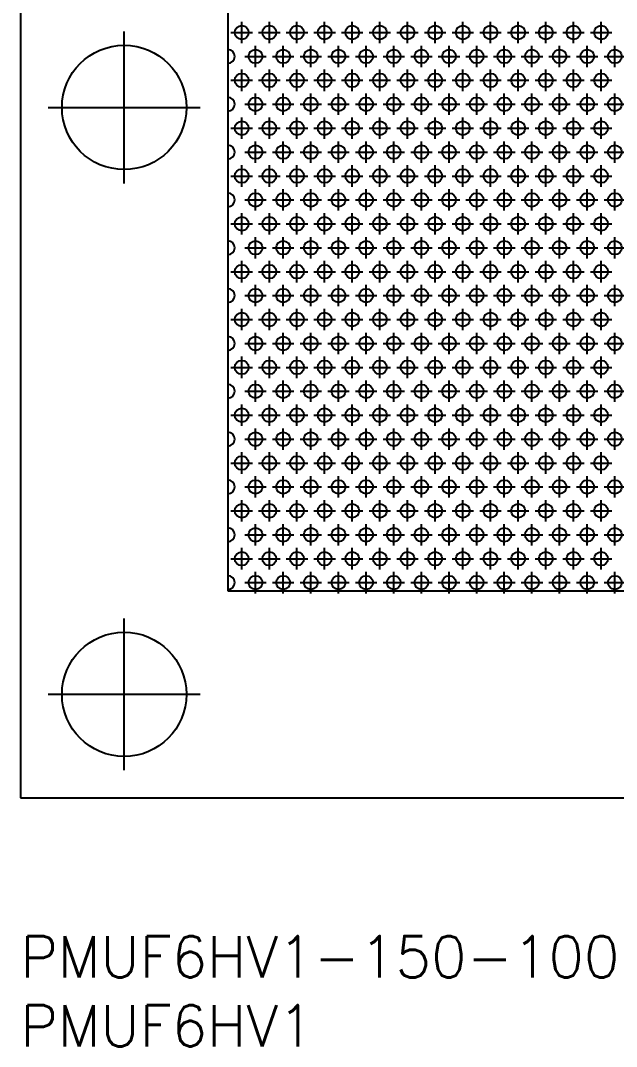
# Model space of a CAD drawing. Extents: x 0 to 172, y -8 to 133.
# Drawn here: x 0 to 43.1, y -8 to 66.3 of the extents above; entities that cross this region are included whole.
import ezdxf

# ---------------------------------------------------------------- set-up
doc = ezdxf.new("R2010")
doc.units = 0
doc.header["$LTSCALE"] = 0.5
doc.linetypes.add('CENTER', pattern=[50.8, 31.75, -6.35, 6.35, -6.35])
for name, color, linetype in [('MSM_CENTER', 1, 'CENTER'), ('MSM_CONTINUOUS', 7, 'CONTINUOUS'), ('MSM_PART_NUMBER', 7, 'CONTINUOUS')]:
    doc.layers.add(name, color=color, linetype=linetype)
doc.styles.get("Standard").update_dxf_attribs({"font": 'txt.shx', "height": 3, "bigfont": 'bigfont.shx'})

# ---------------------------------------------------------------- blocks, each defined once
blk = doc.blocks.new('*U33')
at = {"layer": 'MSM_PART_NUMBER'}
blk.add_text('PMUF6HV1-150-100-0.5-15-9', height=3, dxfattribs=at).set_placement((0, -3))
blk = doc.blocks.new('*U34')
at = {"layer": 'MSM_PART_NUMBER'}
blk.add_text('PMUF6HV1', height=3, dxfattribs=at).set_placement((0, -8))

msp = doc.modelspace()

# ---------------------------------------------------------------- linework, layer by layer
at = {"layer": 'MSM_CENTER'}
for p, q in [((16, 64.651), (16, 66.201)), ((18, 64.651), (18, 66.201)), ((20, 64.651), (20, 66.201)), ((22, 64.651), (22, 66.201)), ((24, 64.651), (24, 66.201)), ((26, 64.651), (26, 66.201)), ((28, 64.651), (28, 66.201)), ((30, 64.651), (30, 66.201)), ((32, 64.651), (32, 66.201)), ((34, 64.651), (34, 66.201)), ((36, 64.651), (36, 66.201)), ((38, 64.651), (38, 66.201)), ((40, 64.651), (40, 66.201)), ((42, 64.651), (42, 66.201)), ((7.5, 54.5), (7.5, 65.5)), ((15.225, 65.426), (16.775, 65.426)), ((17.225, 65.426), (18.775, 65.426)), ((19.225, 65.426), (20.775, 65.426)), ((21.225, 65.426), (22.775, 65.426)), ((23.225, 65.426), (24.775, 65.426)), ((25.225, 65.426), (26.775, 65.426)), ((27.225, 65.426), (28.775, 65.426)), ((29.225, 65.426), (30.775, 65.426)), ((31.225, 65.426), (32.775, 65.426)), ((33.225, 65.426), (34.775, 65.426)), ((35.225, 65.426), (36.775, 65.426)), ((37.225, 65.426), (38.775, 65.426)), ((39.225, 65.426), (40.775, 65.426)), ((41.225, 65.426), (42.775, 65.426)), ((17, 62.919), (17, 64.469)), ((19, 62.919), (19, 64.469)), ((21, 62.919), (21, 64.469)), ((23, 62.919), (23, 64.469)), ((25, 62.919), (25, 64.469)), ((27, 62.919), (27, 64.469)), ((29, 62.919), (29, 64.469)), ((31, 62.919), (31, 64.469)), ((33, 62.919), (33, 64.469)), ((35, 62.919), (35, 64.469)), ((37, 62.919), (37, 64.469)), ((39, 62.919), (39, 64.469)), ((41, 62.919), (41, 64.469)), ((43, 62.919), (43, 64.469)), ((16.225, 63.694), (17.775, 63.694)), ((18.225, 63.694), (19.775, 63.694)), ((20.225, 63.694), (21.775, 63.694)), ((22.225, 63.694), (23.775, 63.694)), ((24.225, 63.694), (25.775, 63.694)), ((26.225, 63.694), (27.775, 63.694)), ((28.225, 63.694), (29.775, 63.694)), ((30.225, 63.694), (31.775, 63.694)), ((32.225, 63.694), (33.775, 63.694)), ((34.225, 63.694), (35.775, 63.694)), ((36.225, 63.694), (37.775, 63.694)), ((38.225, 63.694), (39.775, 63.694)), ((40.225, 63.694), (41.775, 63.694)), ((42.225, 63.694), (43.775, 63.694)), ((16, 61.187), (16, 62.737)), ((18, 61.187), (18, 62.737)), ((20, 61.187), (20, 62.737)), ((22, 61.187), (22, 62.737)), ((24, 61.187), (24, 62.737)), ((26, 61.187), (26, 62.737)), ((28, 61.187), (28, 62.737)), ((30, 61.187), (30, 62.737)), ((32, 61.187), (32, 62.737)), ((34, 61.187), (34, 62.737)), ((36, 61.187), (36, 62.737)), ((38, 61.187), (38, 62.737)), ((40, 61.187), (40, 62.737)), ((42, 61.187), (42, 62.737)), ((15.225, 61.962), (16.775, 61.962)), ((17.225, 61.962), (18.775, 61.962)), ((19.225, 61.962), (20.775, 61.962)), ((21.225, 61.962), (22.775, 61.962)), ((23.225, 61.962), (24.775, 61.962)), ((25.225, 61.962), (26.775, 61.962)), ((27.225, 61.962), (28.775, 61.962)), ((29.225, 61.962), (30.775, 61.962)), ((31.225, 61.962), (32.775, 61.962)), ((33.225, 61.962), (34.775, 61.962)), ((35.225, 61.962), (36.775, 61.962)), ((37.225, 61.962), (38.775, 61.962)), ((39.225, 61.962), (40.775, 61.962)), ((41.225, 61.962), (42.775, 61.962)), ((17, 59.454), (17, 61.004)), ((19, 59.454), (19, 61.004)), ((21, 59.454), (21, 61.004)), ((23, 59.454), (23, 61.004)), ((25, 59.454), (25, 61.004)), ((27, 59.454), (27, 61.004)), ((29, 59.454), (29, 61.004)), ((31, 59.454), (31, 61.004)), ((33, 59.454), (33, 61.004)), ((35, 59.454), (35, 61.004)), ((37, 59.454), (37, 61.004)), ((39, 59.454), (39, 61.004)), ((41, 59.454), (41, 61.004)), ((43, 59.454), (43, 61.004)), ((16.225, 60.229), (17.775, 60.229)), ((18.225, 60.229), (19.775, 60.229)), ((20.225, 60.229), (21.775, 60.229)), ((22.225, 60.229), (23.775, 60.229)), ((24.225, 60.229), (25.775, 60.229)), ((26.225, 60.229), (27.775, 60.229)), ((28.225, 60.229), (29.775, 60.229)), ((30.225, 60.229), (31.775, 60.229)), ((32.225, 60.229), (33.775, 60.229)), ((34.225, 60.229), (35.775, 60.229)), ((36.225, 60.229), (37.775, 60.229)), ((38.225, 60.229), (39.775, 60.229)), ((40.225, 60.229), (41.775, 60.229)), ((42.225, 60.229), (43.775, 60.229)), ((2, 60), (13, 60)), ((16, 57.722), (16, 59.272)), ((18, 57.722), (18, 59.272)), ((20, 57.722), (20, 59.272)), ((22, 57.722), (22, 59.272)), ((24, 57.722), (24, 59.272)), ((26, 57.722), (26, 59.272)), ((28, 57.722), (28, 59.272)), ((30, 57.722), (30, 59.272)), ((32, 57.722), (32, 59.272)), ((34, 57.722), (34, 59.272)), ((36, 57.722), (36, 59.272)), ((38, 57.722), (38, 59.272)), ((40, 57.722), (40, 59.272)), ((42, 57.722), (42, 59.272)), ((15.225, 58.497), (16.775, 58.497)), ((17.225, 58.497), (18.775, 58.497)), ((19.225, 58.497), (20.775, 58.497)), ((21.225, 58.497), (22.775, 58.497)), ((23.225, 58.497), (24.775, 58.497)), ((25.225, 58.497), (26.775, 58.497)), ((27.225, 58.497), (28.775, 58.497)), ((29.225, 58.497), (30.775, 58.497)), ((31.225, 58.497), (32.775, 58.497)), ((33.225, 58.497), (34.775, 58.497)), ((35.225, 58.497), (36.775, 58.497)), ((37.225, 58.497), (38.775, 58.497)), ((39.225, 58.497), (40.775, 58.497)), ((41.225, 58.497), (42.775, 58.497)), ((17, 55.99), (17, 57.54)), ((19, 55.99), (19, 57.54)), ((21, 55.99), (21, 57.54)), ((23, 55.99), (23, 57.54)), ((25, 55.99), (25, 57.54)), ((27, 55.99), (27, 57.54)), ((29, 55.99), (29, 57.54)), ((31, 55.99), (31, 57.54)), ((33, 55.99), (33, 57.54)), ((35, 55.99), (35, 57.54)), ((37, 55.99), (37, 57.54)), ((39, 55.99), (39, 57.54)), ((41, 55.99), (41, 57.54)), ((43, 55.99), (43, 57.54)), ((16.225, 56.765), (17.775, 56.765)), ((18.225, 56.765), (19.775, 56.765)), ((20.225, 56.765), (21.775, 56.765)), ((22.225, 56.765), (23.775, 56.765)), ((24.225, 56.765), (25.775, 56.765)), ((26.225, 56.765), (27.775, 56.765)), ((28.225, 56.765), (29.775, 56.765)), ((30.225, 56.765), (31.775, 56.765)), ((32.225, 56.765), (33.775, 56.765)), ((34.225, 56.765), (35.775, 56.765)), ((36.225, 56.765), (37.775, 56.765)), ((38.225, 56.765), (39.775, 56.765)), ((40.225, 56.765), (41.775, 56.765)), ((42.225, 56.765), (43.775, 56.765)), ((16, 54.258), (16, 55.808)), ((18, 54.258), (18, 55.808)), ((20, 54.258), (20, 55.808)), ((22, 54.258), (22, 55.808)), ((24, 54.258), (24, 55.808)), ((26, 54.258), (26, 55.808)), ((28, 54.258), (28, 55.808)), ((30, 54.258), (30, 55.808)), ((32, 54.258), (32, 55.808)), ((34, 54.258), (34, 55.808)), ((36, 54.258), (36, 55.808)), ((38, 54.258), (38, 55.808)), ((40, 54.258), (40, 55.808)), ((42, 54.258), (42, 55.808)), ((15.225, 55.033), (16.775, 55.033)), ((17.225, 55.033), (18.775, 55.033)), ((19.225, 55.033), (20.775, 55.033)), ((21.225, 55.033), (22.775, 55.033)), ((23.225, 55.033), (24.775, 55.033)), ((25.225, 55.033), (26.775, 55.033)), ((27.225, 55.033), (28.775, 55.033)), ((29.225, 55.033), (30.775, 55.033)), ((31.225, 55.033), (32.775, 55.033)), ((33.225, 55.033), (34.775, 55.033)), ((35.225, 55.033), (36.775, 55.033)), ((37.225, 55.033), (38.775, 55.033)), ((39.225, 55.033), (40.775, 55.033)), ((41.225, 55.033), (42.775, 55.033)), ((17, 52.526), (17, 54.076)), ((19, 52.526), (19, 54.076)), ((21, 52.526), (21, 54.076)), ((23, 52.526), (23, 54.076)), ((25, 52.526), (25, 54.076)), ((27, 52.526), (27, 54.076)), ((29, 52.526), (29, 54.076)), ((31, 52.526), (31, 54.076)), ((33, 52.526), (33, 54.076)), ((35, 52.526), (35, 54.076)), ((37, 52.526), (37, 54.076)), ((39, 52.526), (39, 54.076)), ((41, 52.526), (41, 54.076)), ((43, 52.526), (43, 54.076)), ((16.225, 53.301), (17.775, 53.301)), ((18.225, 53.301), (19.775, 53.301)), ((20.225, 53.301), (21.775, 53.301)), ((22.225, 53.301), (23.775, 53.301)), ((24.225, 53.301), (25.775, 53.301)), ((26.225, 53.301), (27.775, 53.301)), ((28.225, 53.301), (29.775, 53.301)), ((30.225, 53.301), (31.775, 53.301)), ((32.225, 53.301), (33.775, 53.301)), ((34.225, 53.301), (35.775, 53.301)), ((36.225, 53.301), (37.775, 53.301)), ((38.225, 53.301), (39.775, 53.301)), ((40.225, 53.301), (41.775, 53.301)), ((42.225, 53.301), (43.775, 53.301)), ((16, 50.794), (16, 52.344)), ((18, 50.794), (18, 52.344)), ((20, 50.794), (20, 52.344)), ((22, 50.794), (22, 52.344)), ((24, 50.794), (24, 52.344)), ((26, 50.794), (26, 52.344)), ((28, 50.794), (28, 52.344)), ((30, 50.794), (30, 52.344)), ((32, 50.794), (32, 52.344)), ((34, 50.794), (34, 52.344)), ((36, 50.794), (36, 52.344)), ((38, 50.794), (38, 52.344)), ((40, 50.794), (40, 52.344)), ((42, 50.794), (42, 52.344)), ((15.225, 51.569), (16.775, 51.569)), ((17.225, 51.569), (18.775, 51.569)), ((19.225, 51.569), (20.775, 51.569)), ((21.225, 51.569), (22.775, 51.569)), ((23.225, 51.569), (24.775, 51.569)), ((25.225, 51.569), (26.775, 51.569)), ((27.225, 51.569), (28.775, 51.569)), ((29.225, 51.569), (30.775, 51.569)), ((31.225, 51.569), (32.775, 51.569)), ((33.225, 51.569), (34.775, 51.569)), ((35.225, 51.569), (36.775, 51.569)), ((37.225, 51.569), (38.775, 51.569)), ((39.225, 51.569), (40.775, 51.569)), ((41.225, 51.569), (42.775, 51.569)), ((17, 49.062), (17, 50.612)), ((19, 49.062), (19, 50.612)), ((21, 49.062), (21, 50.612)), ((23, 49.062), (23, 50.612)), ((25, 49.062), (25, 50.612)), ((27, 49.062), (27, 50.612)), ((29, 49.062), (29, 50.612)), ((31, 49.062), (31, 50.612)), ((33, 49.062), (33, 50.612)), ((35, 49.062), (35, 50.612)), ((37, 49.062), (37, 50.612)), ((39, 49.062), (39, 50.612)), ((41, 49.062), (41, 50.612)), ((43, 49.062), (43, 50.612)), ((16.225, 49.837), (17.775, 49.837)), ((18.225, 49.837), (19.775, 49.837)), ((20.225, 49.837), (21.775, 49.837)), ((22.225, 49.837), (23.775, 49.837)), ((24.225, 49.837), (25.775, 49.837)), ((26.225, 49.837), (27.775, 49.837)), ((28.225, 49.837), (29.775, 49.837)), ((30.225, 49.837), (31.775, 49.837)), ((32.225, 49.837), (33.775, 49.837)), ((34.225, 49.837), (35.775, 49.837)), ((36.225, 49.837), (37.775, 49.837)), ((38.225, 49.837), (39.775, 49.837)), ((40.225, 49.837), (41.775, 49.837)), ((42.225, 49.837), (43.775, 49.837)), ((16, 47.33), (16, 48.88)), ((18, 47.33), (18, 48.88)), ((20, 47.33), (20, 48.88)), ((22, 47.33), (22, 48.88)), ((24, 47.33), (24, 48.88)), ((26, 47.33), (26, 48.88)), ((28, 47.33), (28, 48.88)), ((30, 47.33), (30, 48.88)), ((32, 47.33), (32, 48.88)), ((34, 47.33), (34, 48.88)), ((36, 47.33), (36, 48.88)), ((38, 47.33), (38, 48.88)), ((40, 47.33), (40, 48.88)), ((42, 47.33), (42, 48.88)), ((15.225, 48.105), (16.775, 48.105)), ((17.225, 48.105), (18.775, 48.105)), ((19.225, 48.105), (20.775, 48.105)), ((21.225, 48.105), (22.775, 48.105)), ((23.225, 48.105), (24.775, 48.105)), ((25.225, 48.105), (26.775, 48.105)), ((27.225, 48.105), (28.775, 48.105)), ((29.225, 48.105), (30.775, 48.105)), ((31.225, 48.105), (32.775, 48.105)), ((33.225, 48.105), (34.775, 48.105)), ((35.225, 48.105), (36.775, 48.105)), ((37.225, 48.105), (38.775, 48.105)), ((39.225, 48.105), (40.775, 48.105)), ((41.225, 48.105), (42.775, 48.105)), ((17, 45.598), (17, 47.148)), ((19, 45.598), (19, 47.148)), ((21, 45.598), (21, 47.148)), ((23, 45.598), (23, 47.148)), ((25, 45.598), (25, 47.148)), ((27, 45.598), (27, 47.148)), ((29, 45.598), (29, 47.148)), ((31, 45.598), (31, 47.148)), ((33, 45.598), (33, 47.148)), ((35, 45.598), (35, 47.148)), ((37, 45.598), (37, 47.148)), ((39, 45.598), (39, 47.148)), ((41, 45.598), (41, 47.148)), ((43, 45.598), (43, 47.148)), ((16.225, 46.373), (17.775, 46.373)), ((18.225, 46.373), (19.775, 46.373)), ((20.225, 46.373), (21.775, 46.373)), ((22.225, 46.373), (23.775, 46.373)), ((24.225, 46.373), (25.775, 46.373)), ((26.225, 46.373), (27.775, 46.373)), ((28.225, 46.373), (29.775, 46.373)), ((30.225, 46.373), (31.775, 46.373)), ((32.225, 46.373), (33.775, 46.373)), ((34.225, 46.373), (35.775, 46.373)), ((36.225, 46.373), (37.775, 46.373)), ((38.225, 46.373), (39.775, 46.373)), ((40.225, 46.373), (41.775, 46.373)), ((42.225, 46.373), (43.775, 46.373)), ((16, 43.866), (16, 45.416)), ((18, 43.866), (18, 45.416)), ((20, 43.866), (20, 45.416)), ((22, 43.866), (22, 45.416)), ((24, 43.866), (24, 45.416)), ((26, 43.866), (26, 45.416)), ((28, 43.866), (28, 45.416)), ((30, 43.866), (30, 45.416)), ((32, 43.866), (32, 45.416)), ((34, 43.866), (34, 45.416)), ((36, 43.866), (36, 45.416)), ((38, 43.866), (38, 45.416)), ((40, 43.866), (40, 45.416)), ((42, 43.866), (42, 45.416)), ((15.225, 44.641), (16.775, 44.641)), ((17.225, 44.641), (18.775, 44.641)), ((19.225, 44.641), (20.775, 44.641)), ((21.225, 44.641), (22.775, 44.641)), ((23.225, 44.641), (24.775, 44.641)), ((25.225, 44.641), (26.775, 44.641)), ((27.225, 44.641), (28.775, 44.641)), ((29.225, 44.641), (30.775, 44.641)), ((31.225, 44.641), (32.775, 44.641)), ((33.225, 44.641), (34.775, 44.641)), ((35.225, 44.641), (36.775, 44.641)), ((37.225, 44.641), (38.775, 44.641)), ((39.225, 44.641), (40.775, 44.641)), ((41.225, 44.641), (42.775, 44.641)), ((17, 42.134), (17, 43.684)), ((19, 42.134), (19, 43.684)), ((21, 42.134), (21, 43.684)), ((23, 42.134), (23, 43.684)), ((25, 42.134), (25, 43.684)), ((27, 42.134), (27, 43.684)), ((29, 42.134), (29, 43.684)), ((31, 42.134), (31, 43.684)), ((33, 42.134), (33, 43.684)), ((35, 42.134), (35, 43.684)), ((37, 42.134), (37, 43.684)), ((39, 42.134), (39, 43.684)), ((41, 42.134), (41, 43.684)), ((43, 42.134), (43, 43.684)), ((16.225, 42.909), (17.775, 42.909)), ((18.225, 42.909), (19.775, 42.909)), ((20.225, 42.909), (21.775, 42.909)), ((22.225, 42.909), (23.775, 42.909)), ((24.225, 42.909), (25.775, 42.909)), ((26.225, 42.909), (27.775, 42.909)), ((28.225, 42.909), (29.775, 42.909)), ((30.225, 42.909), (31.775, 42.909)), ((32.225, 42.909), (33.775, 42.909)), ((34.225, 42.909), (35.775, 42.909)), ((36.225, 42.909), (37.775, 42.909)), ((38.225, 42.909), (39.775, 42.909)), ((40.225, 42.909), (41.775, 42.909)), ((42.225, 42.909), (43.775, 42.909)), ((16, 40.402), (16, 41.952)), ((18, 40.402), (18, 41.952)), ((20, 40.402), (20, 41.952)), ((22, 40.402), (22, 41.952)), ((24, 40.402), (24, 41.952)), ((26, 40.402), (26, 41.952)), ((28, 40.402), (28, 41.952)), ((30, 40.402), (30, 41.952)), ((32, 40.402), (32, 41.952)), ((34, 40.402), (34, 41.952)), ((36, 40.402), (36, 41.952)), ((38, 40.402), (38, 41.952)), ((40, 40.402), (40, 41.952)), ((42, 40.402), (42, 41.952)), ((15.225, 41.177), (16.775, 41.177)), ((17.225, 41.177), (18.775, 41.177)), ((19.225, 41.177), (20.775, 41.177)), ((21.225, 41.177), (22.775, 41.177)), ((23.225, 41.177), (24.775, 41.177)), ((25.225, 41.177), (26.775, 41.177)), ((27.225, 41.177), (28.775, 41.177)), ((29.225, 41.177), (30.775, 41.177)), ((31.225, 41.177), (32.775, 41.177)), ((33.225, 41.177), (34.775, 41.177)), ((35.225, 41.177), (36.775, 41.177)), ((37.225, 41.177), (38.775, 41.177)), ((39.225, 41.177), (40.775, 41.177)), ((41.225, 41.177), (42.775, 41.177)), ((17, 38.67), (17, 40.22)), ((19, 38.67), (19, 40.22)), ((21, 38.67), (21, 40.22)), ((23, 38.67), (23, 40.22)), ((25, 38.67), (25, 40.22)), ((27, 38.67), (27, 40.22)), ((29, 38.67), (29, 40.22)), ((31, 38.67), (31, 40.22)), ((33, 38.67), (33, 40.22)), ((35, 38.67), (35, 40.22)), ((37, 38.67), (37, 40.22)), ((39, 38.67), (39, 40.22)), ((41, 38.67), (41, 40.22)), ((43, 38.67), (43, 40.22)), ((16.225, 39.445), (17.775, 39.445)), ((18.225, 39.445), (19.775, 39.445)), ((20.225, 39.445), (21.775, 39.445)), ((22.225, 39.445), (23.775, 39.445)), ((24.225, 39.445), (25.775, 39.445)), ((26.225, 39.445), (27.775, 39.445)), ((28.225, 39.445), (29.775, 39.445)), ((30.225, 39.445), (31.775, 39.445)), ((32.225, 39.445), (33.775, 39.445)), ((34.225, 39.445), (35.775, 39.445)), ((36.225, 39.445), (37.775, 39.445)), ((38.225, 39.445), (39.775, 39.445)), ((40.225, 39.445), (41.775, 39.445)), ((42.225, 39.445), (43.775, 39.445)), ((16, 36.938), (16, 38.488)), ((18, 36.938), (18, 38.488)), ((20, 36.938), (20, 38.488)), ((22, 36.938), (22, 38.488)), ((24, 36.938), (24, 38.488)), ((26, 36.938), (26, 38.488)), ((28, 36.938), (28, 38.488)), ((30, 36.938), (30, 38.488)), ((32, 36.938), (32, 38.488)), ((34, 36.938), (34, 38.488)), ((36, 36.938), (36, 38.488)), ((38, 36.938), (38, 38.488)), ((40, 36.938), (40, 38.488)), ((42, 36.938), (42, 38.488)), ((15.225, 37.713), (16.775, 37.713)), ((17.225, 37.713), (18.775, 37.713)), ((19.225, 37.713), (20.775, 37.713)), ((21.225, 37.713), (22.775, 37.713)), ((23.225, 37.713), (24.775, 37.713)), ((25.225, 37.713), (26.775, 37.713)), ((27.225, 37.713), (28.775, 37.713)), ((29.225, 37.713), (30.775, 37.713)), ((31.225, 37.713), (32.775, 37.713)), ((33.225, 37.713), (34.775, 37.713)), ((35.225, 37.713), (36.775, 37.713)), ((37.225, 37.713), (38.775, 37.713)), ((39.225, 37.713), (40.775, 37.713)), ((41.225, 37.713), (42.775, 37.713)), ((17, 35.206), (17, 36.756)), ((19, 35.206), (19, 36.756)), ((21, 35.206), (21, 36.756)), ((23, 35.206), (23, 36.756)), ((25, 35.206), (25, 36.756)), ((27, 35.206), (27, 36.756)), ((29, 35.206), (29, 36.756)), ((31, 35.206), (31, 36.756)), ((33, 35.206), (33, 36.756)), ((35, 35.206), (35, 36.756)), ((37, 35.206), (37, 36.756)), ((39, 35.206), (39, 36.756)), ((41, 35.206), (41, 36.756)), ((43, 35.206), (43, 36.756)), ((16.225, 35.981), (17.775, 35.981)), ((18.225, 35.981), (19.775, 35.981)), ((20.225, 35.981), (21.775, 35.981)), ((22.225, 35.981), (23.775, 35.981)), ((24.225, 35.981), (25.775, 35.981)), ((26.225, 35.981), (27.775, 35.981)), ((28.225, 35.981), (29.775, 35.981)), ((30.225, 35.981), (31.775, 35.981)), ((32.225, 35.981), (33.775, 35.981)), ((34.225, 35.981), (35.775, 35.981)), ((36.225, 35.981), (37.775, 35.981)), ((38.225, 35.981), (39.775, 35.981)), ((40.225, 35.981), (41.775, 35.981)), ((42.225, 35.981), (43.775, 35.981)), ((16, 33.474), (16, 35.024)), ((18, 33.474), (18, 35.024)), ((20, 33.474), (20, 35.024)), ((22, 33.474), (22, 35.024)), ((24, 33.474), (24, 35.024)), ((26, 33.474), (26, 35.024)), ((28, 33.474), (28, 35.024)), ((30, 33.474), (30, 35.024)), ((32, 33.474), (32, 35.024)), ((34, 33.474), (34, 35.024)), ((36, 33.474), (36, 35.024)), ((38, 33.474), (38, 35.024)), ((40, 33.474), (40, 35.024)), ((42, 33.474), (42, 35.024)), ((15.225, 34.249), (16.775, 34.249)), ((17.225, 34.249), (18.775, 34.249)), ((19.225, 34.249), (20.775, 34.249)), ((21.225, 34.249), (22.775, 34.249)), ((23.225, 34.249), (24.775, 34.249)), ((25.225, 34.249), (26.775, 34.249)), ((27.225, 34.249), (28.775, 34.249)), ((29.225, 34.249), (30.775, 34.249)), ((31.225, 34.249), (32.775, 34.249)), ((33.225, 34.249), (34.775, 34.249)), ((35.225, 34.249), (36.775, 34.249)), ((37.225, 34.249), (38.775, 34.249)), ((39.225, 34.249), (40.775, 34.249)), ((41.225, 34.249), (42.775, 34.249)), ((17, 31.742), (17, 33.292)), ((19, 31.742), (19, 33.292)), ((21, 31.742), (21, 33.292)), ((23, 31.742), (23, 33.292)), ((25, 31.742), (25, 33.292)), ((27, 31.742), (27, 33.292)), ((29, 31.742), (29, 33.292)), ((31, 31.742), (31, 33.292)), ((33, 31.742), (33, 33.292)), ((35, 31.742), (35, 33.292)), ((37, 31.742), (37, 33.292)), ((39, 31.742), (39, 33.292)), ((41, 31.742), (41, 33.292)), ((43, 31.742), (43, 33.292)), ((16.225, 32.517), (17.775, 32.517)), ((18.225, 32.517), (19.775, 32.517)), ((20.225, 32.517), (21.775, 32.517)), ((22.225, 32.517), (23.775, 32.517)), ((24.225, 32.517), (25.775, 32.517)), ((26.225, 32.517), (27.775, 32.517)), ((28.225, 32.517), (29.775, 32.517)), ((30.225, 32.517), (31.775, 32.517)), ((32.225, 32.517), (33.775, 32.517)), ((34.225, 32.517), (35.775, 32.517)), ((36.225, 32.517), (37.775, 32.517)), ((38.225, 32.517), (39.775, 32.517)), ((40.225, 32.517), (41.775, 32.517)), ((42.225, 32.517), (43.775, 32.517)), ((16, 30.01), (16, 31.56)), ((18, 30.01), (18, 31.56)), ((20, 30.01), (20, 31.56)), ((22, 30.01), (22, 31.56)), ((24, 30.01), (24, 31.56)), ((26, 30.01), (26, 31.56)), ((28, 30.01), (28, 31.56)), ((30, 30.01), (30, 31.56)), ((32, 30.01), (32, 31.56)), ((34, 30.01), (34, 31.56)), ((36, 30.01), (36, 31.56)), ((38, 30.01), (38, 31.56)), ((40, 30.01), (40, 31.56)), ((42, 30.01), (42, 31.56)), ((15.225, 30.785), (16.775, 30.785)), ((17.225, 30.785), (18.775, 30.785)), ((19.225, 30.785), (20.775, 30.785)), ((21.225, 30.785), (22.775, 30.785)), ((23.225, 30.785), (24.775, 30.785)), ((25.225, 30.785), (26.775, 30.785)), ((27.225, 30.785), (28.775, 30.785)), ((29.225, 30.785), (30.775, 30.785)), ((31.225, 30.785), (32.775, 30.785)), ((33.225, 30.785), (34.775, 30.785)), ((35.225, 30.785), (36.775, 30.785)), ((37.225, 30.785), (38.775, 30.785)), ((39.225, 30.785), (40.775, 30.785)), ((41.225, 30.785), (42.775, 30.785)), ((17, 28.278), (17, 29.828)), ((19, 28.278), (19, 29.828)), ((21, 28.278), (21, 29.828)), ((23, 28.278), (23, 29.828)), ((25, 28.278), (25, 29.828)), ((27, 28.278), (27, 29.828)), ((29, 28.278), (29, 29.828)), ((31, 28.278), (31, 29.828)), ((33, 28.278), (33, 29.828)), ((35, 28.278), (35, 29.828)), ((37, 28.278), (37, 29.828)), ((39, 28.278), (39, 29.828)), ((41, 28.278), (41, 29.828)), ((43, 28.278), (43, 29.828)), ((16.225, 29.053), (17.775, 29.053)), ((18.225, 29.053), (19.775, 29.053)), ((20.225, 29.053), (21.775, 29.053)), ((22.225, 29.053), (23.775, 29.053)), ((24.225, 29.053), (25.775, 29.053)), ((26.225, 29.053), (27.775, 29.053)), ((28.225, 29.053), (29.775, 29.053)), ((30.225, 29.053), (31.775, 29.053)), ((32.225, 29.053), (33.775, 29.053)), ((34.225, 29.053), (35.775, 29.053)), ((36.225, 29.053), (37.775, 29.053)), ((38.225, 29.053), (39.775, 29.053)), ((40.225, 29.053), (41.775, 29.053)), ((42.225, 29.053), (43.775, 29.053)), ((16, 26.546), (16, 28.096)), ((18, 26.546), (18, 28.096)), ((20, 26.546), (20, 28.096)), ((22, 26.546), (22, 28.096)), ((24, 26.546), (24, 28.096)), ((26, 26.546), (26, 28.096)), ((28, 26.546), (28, 28.096)), ((30, 26.546), (30, 28.096)), ((32, 26.546), (32, 28.096)), ((34, 26.546), (34, 28.096)), ((36, 26.546), (36, 28.096)), ((38, 26.546), (38, 28.096)), ((40, 26.546), (40, 28.096)), ((42, 26.546), (42, 28.096)), ((15.225, 27.321), (16.775, 27.321)), ((17.225, 27.321), (18.775, 27.321)), ((19.225, 27.321), (20.775, 27.321)), ((21.225, 27.321), (22.775, 27.321)), ((23.225, 27.321), (24.775, 27.321)), ((25.225, 27.321), (26.775, 27.321)), ((27.225, 27.321), (28.775, 27.321)), ((29.225, 27.321), (30.775, 27.321)), ((31.225, 27.321), (32.775, 27.321)), ((33.225, 27.321), (34.775, 27.321)), ((35.225, 27.321), (36.775, 27.321)), ((37.225, 27.321), (38.775, 27.321)), ((39.225, 27.321), (40.775, 27.321)), ((41.225, 27.321), (42.775, 27.321)), ((17, 24.813), (17, 26.363)), ((19, 24.813), (19, 26.363)), ((21, 24.813), (21, 26.363)), ((23, 24.813), (23, 26.363)), ((25, 24.813), (25, 26.363)), ((27, 24.813), (27, 26.363)), ((29, 24.813), (29, 26.363)), ((31, 24.813), (31, 26.363)), ((33, 24.813), (33, 26.363)), ((35, 24.813), (35, 26.363)), ((37, 24.813), (37, 26.363)), ((39, 24.813), (39, 26.363)), ((41, 24.813), (41, 26.363)), ((43, 24.813), (43, 26.363)), ((16.225, 25.588), (17.775, 25.588)), ((18.225, 25.588), (19.775, 25.588)), ((20.225, 25.588), (21.775, 25.588)), ((22.225, 25.588), (23.775, 25.588)), ((24.225, 25.588), (25.775, 25.588)), ((26.225, 25.588), (27.775, 25.588)), ((28.225, 25.588), (29.775, 25.588)), ((30.225, 25.588), (31.775, 25.588)), ((32.225, 25.588), (33.775, 25.588)), ((34.225, 25.588), (35.775, 25.588)), ((36.225, 25.588), (37.775, 25.588)), ((38.225, 25.588), (39.775, 25.588)), ((40.225, 25.588), (41.775, 25.588)), ((42.225, 25.588), (43.775, 25.588)), ((7.5, 12), (7.5, 23)), ((2, 17.5), (13, 17.5))]:
    msp.add_line(p, q, dxfattribs=at)
at = {"layer": 'MSM_CONTINUOUS'}
for p, q in [((0, 110), (0, 10)), ((15, 95), (15, 25)), ((15, 25), (135, 25)), ((0, 10), (150, 10))]:
    msp.add_line(p, q, dxfattribs=at)
for centre, radius in [((16, 65.426), 0.5), ((18, 65.426), 0.5), ((20, 65.426), 0.5), ((22, 65.426), 0.5), ((24, 65.426), 0.5), ((26, 65.426), 0.5), ((28, 65.426), 0.5), ((30, 65.426), 0.5), ((32, 65.426), 0.5), ((34, 65.426), 0.5), ((36, 65.426), 0.5), ((38, 65.426), 0.5), ((40, 65.426), 0.5), ((42, 65.426), 0.5), ((7.5, 60), 4.5), ((17, 63.694), 0.5), ((19, 63.694), 0.5), ((21, 63.694), 0.5), ((23, 63.694), 0.5), ((25, 63.694), 0.5), ((27, 63.694), 0.5), ((29, 63.694), 0.5), ((31, 63.694), 0.5), ((33, 63.694), 0.5), ((35, 63.694), 0.5), ((37, 63.694), 0.5), ((39, 63.694), 0.5), ((41, 63.694), 0.5), ((43, 63.694), 0.5), ((16, 61.962), 0.5), ((18, 61.962), 0.5), ((20, 61.962), 0.5), ((22, 61.962), 0.5), ((24, 61.962), 0.5), ((26, 61.962), 0.5), ((28, 61.962), 0.5), ((30, 61.962), 0.5), ((32, 61.962), 0.5), ((34, 61.962), 0.5), ((36, 61.962), 0.5), ((38, 61.962), 0.5), ((40, 61.962), 0.5), ((42, 61.962), 0.5), ((17, 60.229), 0.5), ((19, 60.229), 0.5), ((21, 60.229), 0.5), ((23, 60.229), 0.5), ((25, 60.229), 0.5), ((27, 60.229), 0.5), ((29, 60.229), 0.5), ((31, 60.229), 0.5), ((33, 60.229), 0.5), ((35, 60.229), 0.5), ((37, 60.229), 0.5), ((39, 60.229), 0.5), ((41, 60.229), 0.5), ((43, 60.229), 0.5), ((16, 58.497), 0.5), ((18, 58.497), 0.5), ((20, 58.497), 0.5), ((22, 58.497), 0.5), ((24, 58.497), 0.5), ((26, 58.497), 0.5), ((28, 58.497), 0.5), ((30, 58.497), 0.5), ((32, 58.497), 0.5), ((34, 58.497), 0.5), ((36, 58.497), 0.5), ((38, 58.497), 0.5), ((40, 58.497), 0.5), ((42, 58.497), 0.5), ((17, 56.765), 0.5), ((19, 56.765), 0.5), ((21, 56.765), 0.5), ((23, 56.765), 0.5), ((25, 56.765), 0.5), ((27, 56.765), 0.5), ((29, 56.765), 0.5), ((31, 56.765), 0.5), ((33, 56.765), 0.5), ((35, 56.765), 0.5), ((37, 56.765), 0.5), ((39, 56.765), 0.5), ((41, 56.765), 0.5), ((43, 56.765), 0.5), ((16, 55.033), 0.5), ((18, 55.033), 0.5), ((20, 55.033), 0.5), ((22, 55.033), 0.5), ((24, 55.033), 0.5), ((26, 55.033), 0.5), ((28, 55.033), 0.5), ((30, 55.033), 0.5), ((32, 55.033), 0.5), ((34, 55.033), 0.5), ((36, 55.033), 0.5), ((38, 55.033), 0.5), ((40, 55.033), 0.5), ((42, 55.033), 0.5), ((17, 53.301), 0.5), ((19, 53.301), 0.5), ((21, 53.301), 0.5), ((23, 53.301), 0.5), ((25, 53.301), 0.5), ((27, 53.301), 0.5), ((29, 53.301), 0.5), ((31, 53.301), 0.5), ((33, 53.301), 0.5), ((35, 53.301), 0.5), ((37, 53.301), 0.5), ((39, 53.301), 0.5), ((41, 53.301), 0.5), ((43, 53.301), 0.5), ((16, 51.569), 0.5), ((18, 51.569), 0.5), ((20, 51.569), 0.5), ((22, 51.569), 0.5), ((24, 51.569), 0.5), ((26, 51.569), 0.5), ((28, 51.569), 0.5), ((30, 51.569), 0.5), ((32, 51.569), 0.5), ((34, 51.569), 0.5), ((36, 51.569), 0.5), ((38, 51.569), 0.5), ((40, 51.569), 0.5), ((42, 51.569), 0.5), ((17, 49.837), 0.5), ((19, 49.837), 0.5), ((21, 49.837), 0.5), ((23, 49.837), 0.5), ((25, 49.837), 0.5), ((27, 49.837), 0.5), ((29, 49.837), 0.5), ((31, 49.837), 0.5), ((33, 49.837), 0.5), ((35, 49.837), 0.5), ((37, 49.837), 0.5), ((39, 49.837), 0.5), ((41, 49.837), 0.5), ((43, 49.837), 0.5), ((16, 48.105), 0.5), ((18, 48.105), 0.5), ((20, 48.105), 0.5), ((22, 48.105), 0.5), ((24, 48.105), 0.5), ((26, 48.105), 0.5), ((28, 48.105), 0.5), ((30, 48.105), 0.5), ((32, 48.105), 0.5), ((34, 48.105), 0.5), ((36, 48.105), 0.5), ((38, 48.105), 0.5), ((40, 48.105), 0.5), ((42, 48.105), 0.5), ((17, 46.373), 0.5), ((19, 46.373), 0.5), ((21, 46.373), 0.5), ((23, 46.373), 0.5), ((25, 46.373), 0.5), ((27, 46.373), 0.5), ((29, 46.373), 0.5), ((31, 46.373), 0.5), ((33, 46.373), 0.5), ((35, 46.373), 0.5), ((37, 46.373), 0.5), ((39, 46.373), 0.5), ((41, 46.373), 0.5), ((43, 46.373), 0.5), ((16, 44.641), 0.5), ((18, 44.641), 0.5), ((20, 44.641), 0.5), ((22, 44.641), 0.5), ((24, 44.641), 0.5), ((26, 44.641), 0.5), ((28, 44.641), 0.5), ((30, 44.641), 0.5), ((32, 44.641), 0.5), ((34, 44.641), 0.5), ((36, 44.641), 0.5), ((38, 44.641), 0.5), ((40, 44.641), 0.5), ((42, 44.641), 0.5), ((17, 42.909), 0.5), ((19, 42.909), 0.5), ((21, 42.909), 0.5), ((23, 42.909), 0.5), ((25, 42.909), 0.5), ((27, 42.909), 0.5), ((29, 42.909), 0.5), ((31, 42.909), 0.5), ((33, 42.909), 0.5), ((35, 42.909), 0.5), ((37, 42.909), 0.5), ((39, 42.909), 0.5), ((41, 42.909), 0.5), ((43, 42.909), 0.5), ((16, 41.177), 0.5), ((18, 41.177), 0.5), ((20, 41.177), 0.5), ((22, 41.177), 0.5), ((24, 41.177), 0.5), ((26, 41.177), 0.5), ((28, 41.177), 0.5), ((30, 41.177), 0.5), ((32, 41.177), 0.5), ((34, 41.177), 0.5), ((36, 41.177), 0.5), ((38, 41.177), 0.5), ((40, 41.177), 0.5), ((42, 41.177), 0.5), ((17, 39.445), 0.5), ((19, 39.445), 0.5), ((21, 39.445), 0.5), ((23, 39.445), 0.5), ((25, 39.445), 0.5), ((27, 39.445), 0.5), ((29, 39.445), 0.5), ((31, 39.445), 0.5), ((33, 39.445), 0.5), ((35, 39.445), 0.5), ((37, 39.445), 0.5), ((39, 39.445), 0.5), ((41, 39.445), 0.5), ((43, 39.445), 0.5), ((16, 37.713), 0.5), ((18, 37.713), 0.5), ((20, 37.713), 0.5), ((22, 37.713), 0.5), ((24, 37.713), 0.5), ((26, 37.713), 0.5), ((28, 37.713), 0.5), ((30, 37.713), 0.5), ((32, 37.713), 0.5), ((34, 37.713), 0.5), ((36, 37.713), 0.5), ((38, 37.713), 0.5), ((40, 37.713), 0.5), ((42, 37.713), 0.5), ((17, 35.981), 0.5), ((19, 35.981), 0.5), ((21, 35.981), 0.5), ((23, 35.981), 0.5), ((25, 35.981), 0.5), ((27, 35.981), 0.5), ((29, 35.981), 0.5), ((31, 35.981), 0.5), ((33, 35.981), 0.5), ((35, 35.981), 0.5), ((37, 35.981), 0.5), ((39, 35.981), 0.5), ((41, 35.981), 0.5), ((43, 35.981), 0.5), ((16, 34.249), 0.5), ((18, 34.249), 0.5), ((20, 34.249), 0.5), ((22, 34.249), 0.5), ((24, 34.249), 0.5), ((26, 34.249), 0.5), ((28, 34.249), 0.5), ((30, 34.249), 0.5), ((32, 34.249), 0.5), ((34, 34.249), 0.5), ((36, 34.249), 0.5), ((38, 34.249), 0.5), ((40, 34.249), 0.5), ((42, 34.249), 0.5), ((17, 32.517), 0.5), ((19, 32.517), 0.5), ((21, 32.517), 0.5), ((23, 32.517), 0.5), ((25, 32.517), 0.5), ((27, 32.517), 0.5), ((29, 32.517), 0.5), ((31, 32.517), 0.5), ((33, 32.517), 0.5), ((35, 32.517), 0.5), ((37, 32.517), 0.5), ((39, 32.517), 0.5), ((41, 32.517), 0.5), ((43, 32.517), 0.5), ((16, 30.785), 0.5), ((18, 30.785), 0.5), ((20, 30.785), 0.5), ((22, 30.785), 0.5), ((24, 30.785), 0.5), ((26, 30.785), 0.5), ((28, 30.785), 0.5), ((30, 30.785), 0.5), ((32, 30.785), 0.5), ((34, 30.785), 0.5), ((36, 30.785), 0.5), ((38, 30.785), 0.5), ((40, 30.785), 0.5), ((42, 30.785), 0.5), ((17, 29.053), 0.5), ((19, 29.053), 0.5), ((21, 29.053), 0.5), ((23, 29.053), 0.5), ((25, 29.053), 0.5), ((27, 29.053), 0.5), ((29, 29.053), 0.5), ((31, 29.053), 0.5), ((33, 29.053), 0.5), ((35, 29.053), 0.5), ((37, 29.053), 0.5), ((39, 29.053), 0.5), ((41, 29.053), 0.5), ((43, 29.053), 0.5), ((16, 27.321), 0.5), ((18, 27.321), 0.5), ((20, 27.321), 0.5), ((22, 27.321), 0.5), ((24, 27.321), 0.5), ((26, 27.321), 0.5), ((28, 27.321), 0.5), ((30, 27.321), 0.5), ((32, 27.321), 0.5), ((34, 27.321), 0.5), ((36, 27.321), 0.5), ((38, 27.321), 0.5), ((40, 27.321), 0.5), ((42, 27.321), 0.5), ((17, 25.588), 0.5), ((19, 25.588), 0.5), ((21, 25.588), 0.5), ((23, 25.588), 0.5), ((25, 25.588), 0.5), ((27, 25.588), 0.5), ((29, 25.588), 0.5), ((31, 25.588), 0.5), ((33, 25.588), 0.5), ((35, 25.588), 0.5), ((37, 25.588), 0.5), ((39, 25.588), 0.5), ((41, 25.588), 0.5), ((43, 25.588), 0.5), ((7.5, 17.5), 4.5)]:
    msp.add_circle(centre, radius, dxfattribs=at)
for centre in [(15, 63.694), (15, 60.229), (15, 56.765), (15, 53.301), (15, 49.837), (15, 46.373), (15, 42.909), (15, 39.445), (15, 35.981), (15, 32.517), (15, 29.053), (15, 25.588)]:
    msp.add_arc(centre, 0.5, 270, 90, dxfattribs=at)

# ---------------------------------------------------------------- block references
for name in ['*U33', '*U34']:
    msp.add_blockref(name, (0, 0), dxfattribs=at)

doc.saveas('drawing.dxf')
